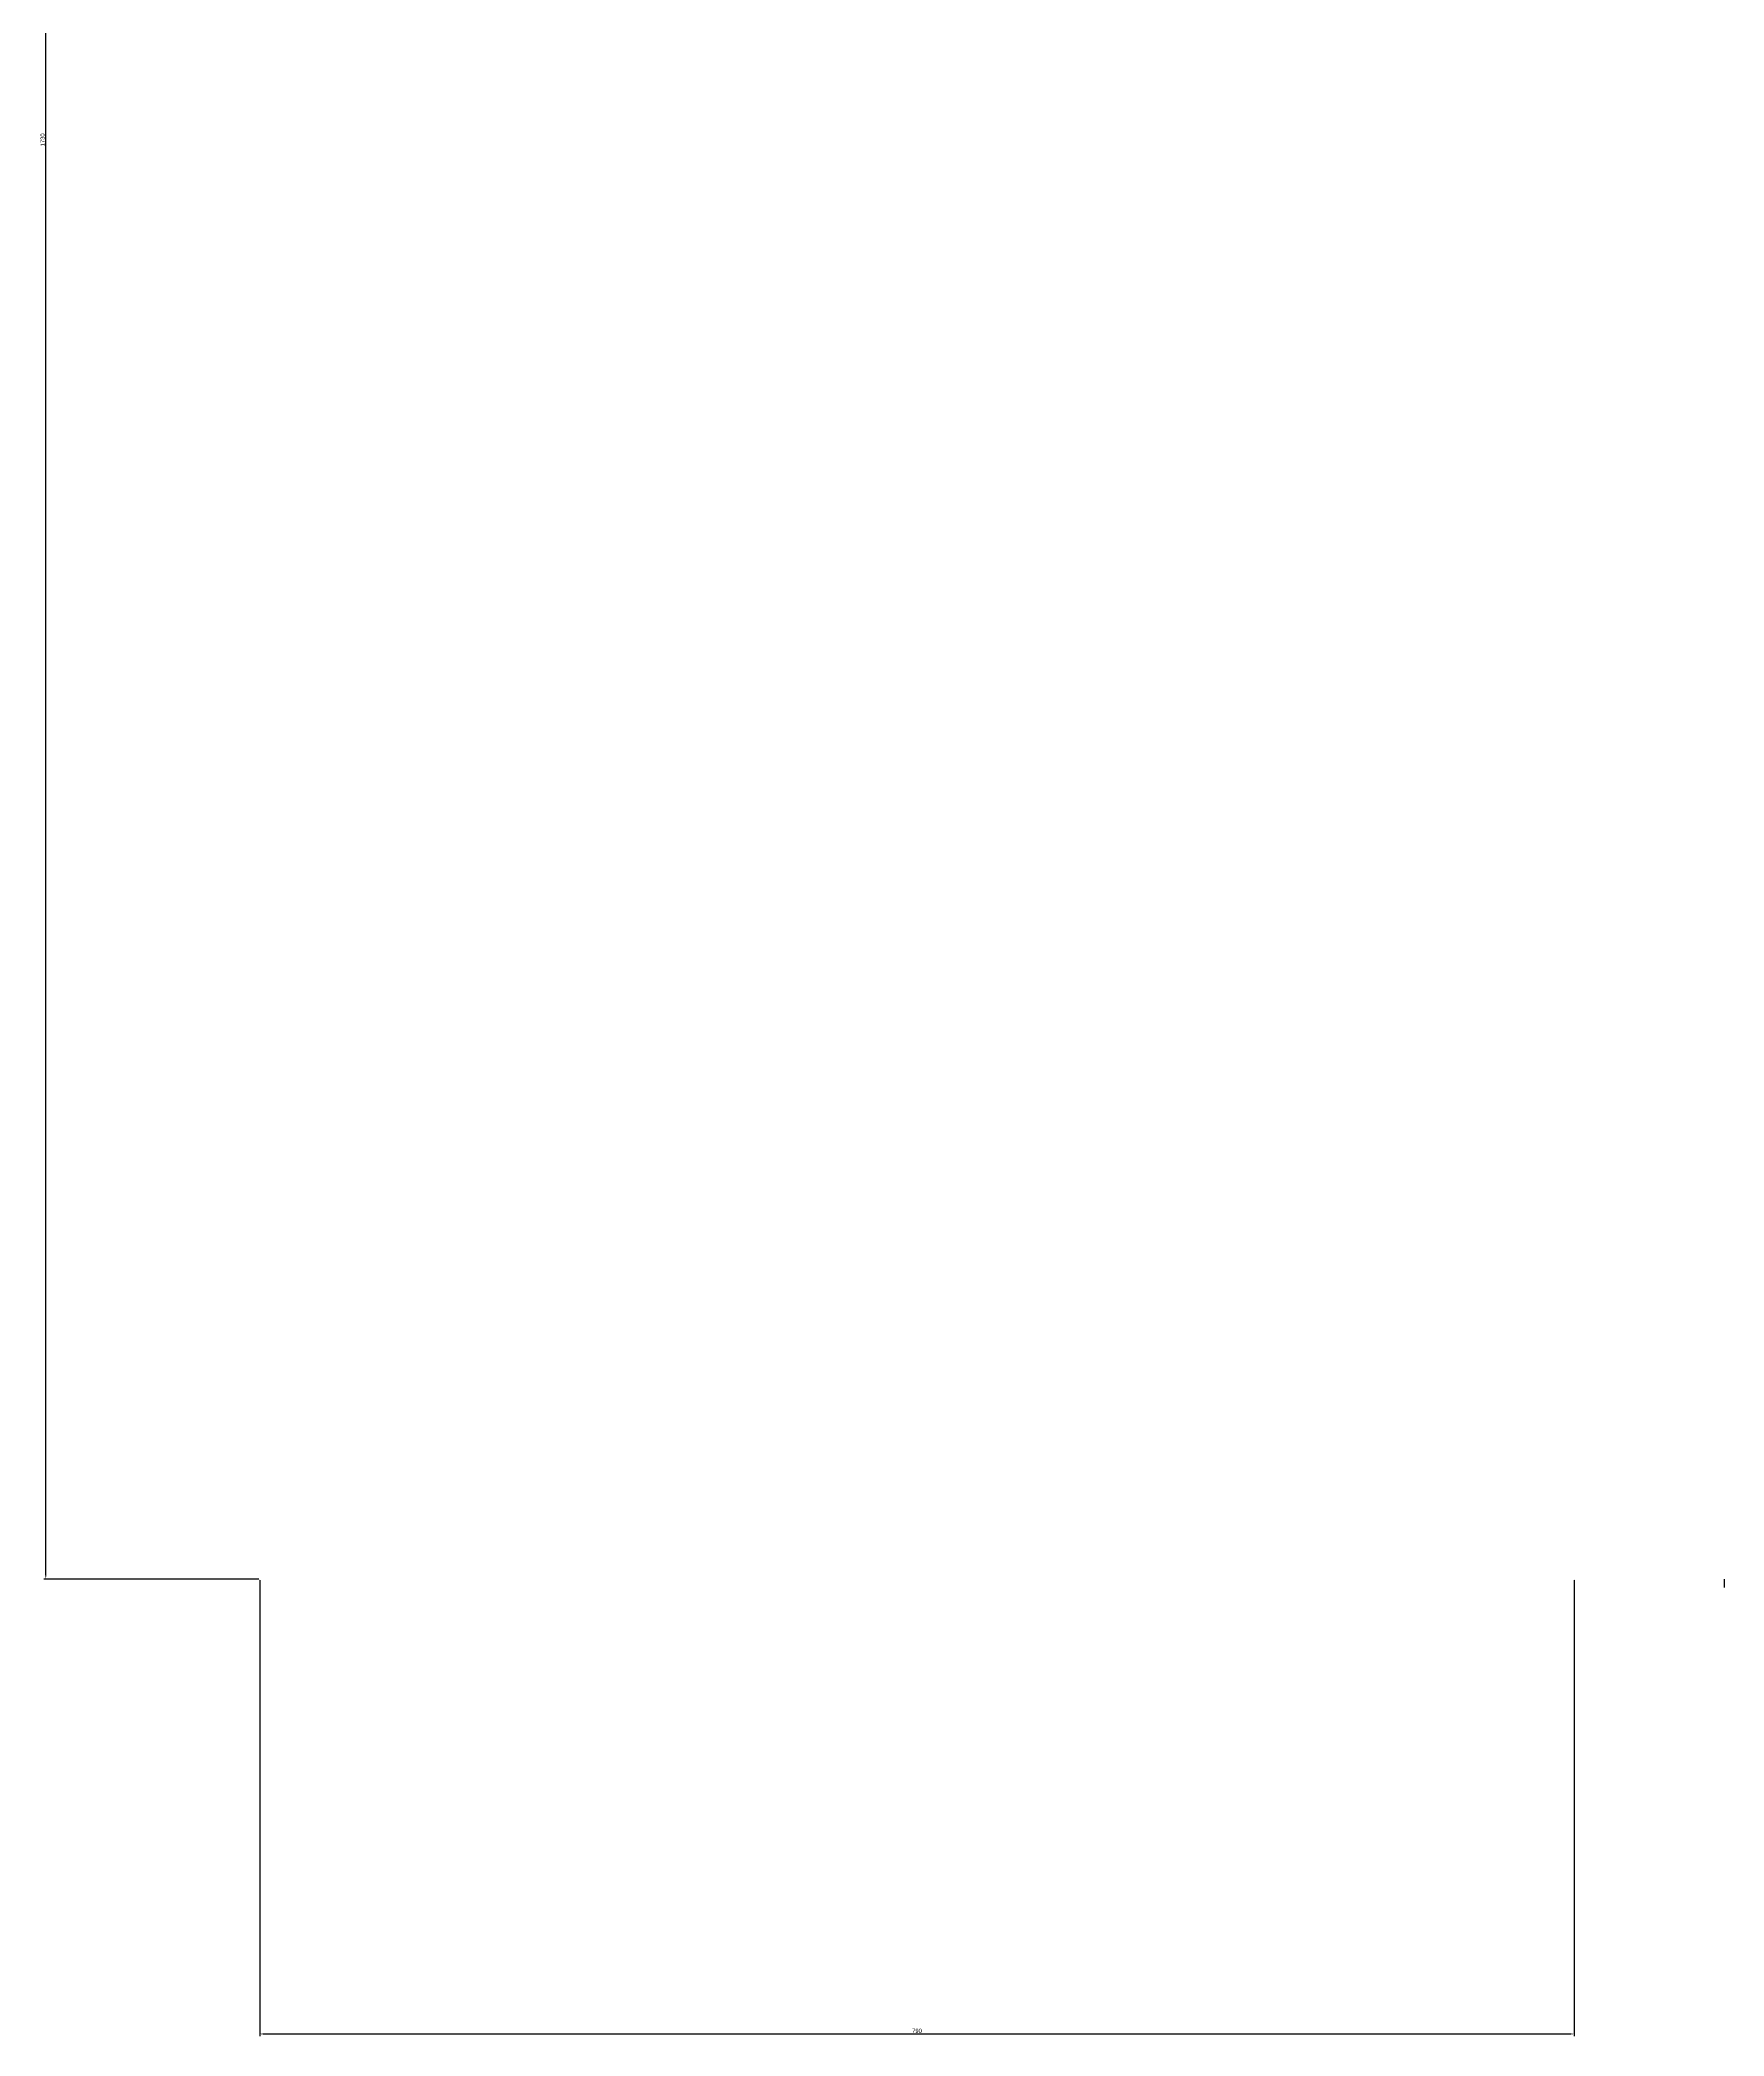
# Model space of a CAD drawing. Header units: millimetres. Extents: x 770 to 2510, y -273 to 2126.
# Drawn here: x 1498 to 2510, y -273 to 927 of the extents above; entities that cross this region are included whole.
import ezdxf

# ---------------------------------------------------------------- set-up
doc = ezdxf.new("R2010")
doc.units = ezdxf.units.MM
doc.layers.add('Kontur', color=7, linetype='Continuous')
doc.styles.get("Standard").update_dxf_attribs({"font": 'ARIAL.TTF'})
doc.dimstyles.new('ISO-25', dxfattribs={"dimtxt": 2.5, "dimasz": 2.5, "dimexe": 1.25, "dimexo": 0.625, "dimtad": 1, "dimtxsty": 'Standard', "dimcen": 2.5, "dimadec": 0, "dimazin": 0, "dimtfac": 1, "dimtmove": 0, "dimatfit": 3, "dimfxl": 1, "dimarcsym": 0})

# ---------------------------------------------------------------- blocks, each defined once
blk = doc.blocks.new('*D34')
at = {"layer": 'Defpoints', "color": 0, "transparency": 16777216}
for p in [(1501.3, 1731.8), (1629.9, 1731.8, 51), (1629.9, 1.8, 51)]:
    blk.add_point(p, dxfattribs=at)
at = {"layer": 'Kontur', "color": 0, "lineweight": -2, "transparency": 16777216}
for p, q in [((1629.3, 1731.8), (1500.1, 1731.8)), ((1501.3, 4.3), (1501.3, 1729.3)), ((1629.3, 1.8), (1500.1, 1.8))]:
    blk.add_line(p, q, dxfattribs=at)
at = {"layer": 'Kontur', "color": 0, "transparency": 16777216}
for points in [[(1500.9, 1729.3), (1501.7, 1729.3), (1501.3, 1731.8)], [(1500.9, 4.3), (1501.7, 4.3), (1501.3, 1.8)]]:
    blk.add_solid(points, dxfattribs=at)
at = {"layer": 'Kontur', "color": 0, "transparency": 16777216, "insert": (1499.4, 866.8), "char_height": 2.5, "attachment_point": 5, "rotation": 90}
blk.add_mtext('1730', dxfattribs=at)
blk = doc.blocks.new('*D35')
at = {"layer": 'Defpoints', "color": 0, "transparency": 16777216}
for p in [(1629.9, 1.8, 51), (2419.9, 1.8, 51), (2419.9, -271.5)]:
    blk.add_point(p, dxfattribs=at)
at = {"layer": 'Kontur', "color": 0, "lineweight": -2, "transparency": 16777216}
for p, q in [((1629.9, 1.2), (1629.9, -272.8)), ((2419.9, 1.2), (2419.9, -272.8)), ((1632.4, -271.5), (2417.4, -271.5))]:
    blk.add_line(p, q, dxfattribs=at)
at = {"layer": 'Kontur', "color": 0, "transparency": 16777216}
for points in [[(1632.4, -271.1), (1632.4, -271.9), (1629.9, -271.5)], [(2417.4, -271.1), (2417.4, -271.9), (2419.9, -271.5)]]:
    blk.add_solid(points, dxfattribs=at)
at = {"layer": 'Kontur', "color": 0, "transparency": 16777216, "insert": (2024.9, -269.6), "char_height": 2.5, "attachment_point": 5}
blk.add_mtext('790', dxfattribs=at)

msp = doc.modelspace()

# ---------------------------------------------------------------- linework, layer by layer
at = {"layer": 'Kontur'}
for p, q in [((1629.92, 1.783, 51), (1629.92, 1.783, 54)), ((2419.92, 1.783, 51), (2419.92, 1.783, 54))]:
    msp.add_line(p, q, dxfattribs=at)
at = {"layer": 'Kontur', "elevation": 51}
msp.add_lwpolyline([(2509.92, 1.783), (2509.92, -3.217)], dxfattribs=at)

# ---------------------------------------------------------------- dimensions: what is measured, and where the dimension line sits
at = {"layer": 'Kontur'}
dim = msp.add_linear_dim(base=(1501.321, 1731.783), p1=(1629.92, 1.783, 51), p2=(1629.92, 1731.783, 51), angle=90, dimstyle='ISO-25', dxfattribs=at)
dim.commit()
dim.dimension.update_dxf_attribs({"geometry": '*D34', "text_midpoint": (1499.419, 866.783)})
dim = msp.add_linear_dim(base=(2419.92, -271.509), p1=(1629.92, 1.783, 51), p2=(2419.92, 1.783, 51), dimstyle='ISO-25', dxfattribs=at)
dim.commit()
dim.dimension.update_dxf_attribs({"geometry": '*D35', "text_midpoint": (2024.92, -269.608)})

doc.saveas('drawing.dxf')
